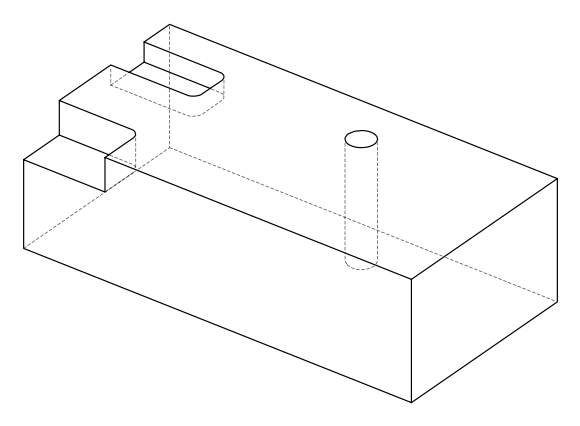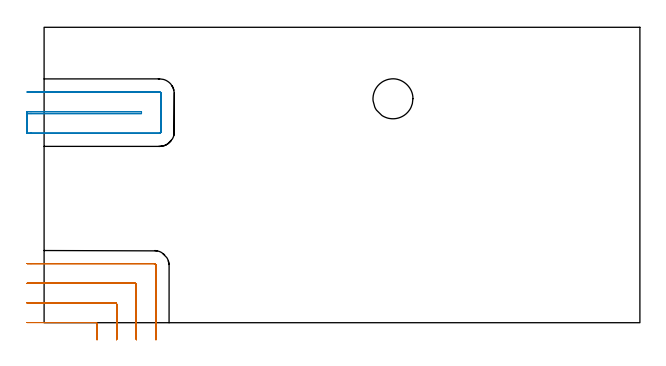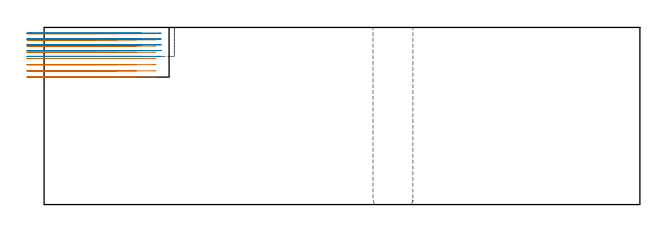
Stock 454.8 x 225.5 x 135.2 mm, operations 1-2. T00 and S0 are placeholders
(PLAN: 3 operations, 1 tool changes, 18.7 min)
(1 MILL_CORNER_NOTCH_RECTANGULAR | CORNER_NOTCH_RECTANGULAR | UGT0201_094 | Follow Part, ap 5, ae 75% | 7.96 min | 198153 mm3)
(2 MILL_SLOT | SLOT_PARTIAL_RECTANGULAR | UGT0201_094 | Follow Part, ap 5, ae 75% | 4.58 min | 111970 mm3)
(3 MILL_THROUGH_HOLE_FROM_SOLID_MATERIAL | STEP1HOLE | NXT0201_007 | Circular | 6.12 min | 98367 mm3)
(TOOL UGT0201_094 | End mill 20 mm | D20 FL38 Z4)
(TOOL NXT0201_007 | ENDMILL 25mm [R216.25-25050GCK54P 1620] | D25 R3 FL54 Z5)
(OP 1 MILL_CORNER_NOTCH_RECTANGULAR)
G17 G21 G94 G90
T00 M6
G54
G17 G0 G90 X40.4 Y-13. S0 M3
G43 Z145.2 H0
Z130.462
G94 G1 Y-10. F250.
Y-0.894 F500.
G3 X39.406 Y0.1 R1.
G1 X-10.
X-13. F250.
G0 Z145.2
X55.4 Y-13.
Z130.462
G1 Y-10.
Y14.105 F500.
G3 X54.405 Y15.1 R1.
G1 X-10.
X-13. F250.
G0 Z145.2
X70.4 Y-13.
Z130.462
G1 Y-10.
Y29.105 F500.
G3 X69.405 Y30.1 R1.
G1 X-10.
X-13. F250.
G0 Z145.2
X85.4 Y-13.
Z130.462
G1 Y-10.
Y43.6 F500.
G3 X83.9 Y45.1 R1.5
G1 X-10.
X-13. F250.
G0 Z145.2
X40.4 Y-13.
Z125.725
G1 Y-10.
Y-0.895 F500.
G3 X39.405 Y0.1 R1.
G1 X-10.
X-13. F250.
G0 Z145.2
X55.4 Y-13.
Z125.725
G1 Y-10.
Y14.105 F500.
G3 X54.405 Y15.1 R1.
G1 X-10.
X-13. F250.
G0 Z145.2
X70.4 Y-13.
Z125.725
G1 Y-10.
Y29.105 F500.
G3 X69.405 Y30.1 R1.
G1 X-10.
X-13. F250.
G0 Z145.2
X85.4 Y-13.
Z125.725
G1 Y-10.
Y43.6 F500.
G3 X83.9 Y45.1 R1.5
G1 X-10.
X-13. F250.
G0 Z145.2
X40.4 Y-13.
Z120.987
G1 Y-10.
Y-0.895 F500.
G3 X39.405 Y0.1 R1.
G1 X-10.
X-13. F250.
G0 Z145.2
X55.4 Y-13.
Z120.987
G1 Y-10.
Y14.105 F500.
G3 X54.405 Y15.1 R1.
G1 X-10.
X-13. F250.
G0 Z145.2
X70.4 Y-13.
Z120.987
G1 Y-10.
Y29.105 F500.
G3 X69.405 Y30.1 R1.
G1 X-10.
X-13. F250.
G0 Z145.2
X85.4 Y-13.
Z120.987
G1 Y-10.
Y43.6 F500.
G3 X83.9 Y45.1 R1.5
G1 X-10.
X-13. F250.
G0 Z145.2
X40.4 Y-13.
Z116.25
G1 Y-10.
Y-0.895 F500.
G3 X39.405 Y0.1 R1.
G1 X-10.
X-13. F250.
G0 Z145.2
X55.4 Y-13.
Z116.25
G1 Y-10.
Y14.105 F500.
G3 X54.405 Y15.1 R1.
G1 X-10.
X-13. F250.
G0 Z145.2
X70.4 Y-13.
Z116.25
G1 Y-10.
Y29.105 F500.
G3 X69.405 Y30.1 R1.
G1 X-10.
X-13. F250.
G0 Z145.2
X85.4 Y-13.
Z116.25
G1 Y-10.
Y43.6 F500.
G3 X83.9 Y45.1 R1.5
G1 X-10.
X-13. F250.
G0 Z145.2
X40.4 Y-13.
Z111.512
G1 Y-10.
Y-0.895 F500.
G3 X39.405 Y0.1 R1.
G1 X-10.
X-13. F250.
G0 Z145.2
X55.4 Y-13.
Z111.512
G1 Y-10.
Y14.105 F500.
G3 X54.405 Y15.1 R1.
G1 X-10.
X-13. F250.
G0 Z145.2
X70.4 Y-13.
Z111.512
G1 Y-10.
Y29.105 F500.
G3 X69.405 Y30.1 R1.
G1 X-10.
X-13. F250.
G0 Z145.2
X85.4 Y-13.
Z111.512
G1 Y-10.
Y43.6 F500.
G3 X83.9 Y45.1 R1.5
G1 X-10.
X-13. F250.
G0 Z145.2
X40.4 Y-13.
Z106.775
G1 Y-10.
Y-0.895 F500.
G3 X39.405 Y0.1 R1.
G1 X-10.
X-13. F250.
G0 Z145.2
X55.4 Y-13.
Z106.775
G1 Y-10.
Y14.105 F500.
G3 X54.405 Y15.1 R1.
G1 X-10.
X-13. F250.
G0 Z145.2
X70.4 Y-13.
Z106.775
G1 Y-10.
Y29.105 F500.
G3 X69.405 Y30.1 R1.
G1 X-10.
X-13. F250.
G0 Z145.2
X85.4 Y-13.
Z106.775
G1 Y-10.
Y43.6 F500.
G3 X83.9 Y45.1 R1.5
G1 X-10.
X-13. F250.
G0 Z145.2
X40.4 Y-13.
Z102.037
G1 Y-10.
Y-0.895 F500.
G3 X39.405 Y0.1 R1.
G1 X-10.
X-13. F250.
G0 Z145.2
X55.4 Y-13.
Z102.037
G1 Y-10.
Y14.105 F500.
G3 X54.405 Y15.1 R1.
G1 X-10.
X-13. F250.
G0 Z145.2
X70.4 Y-13.
Z102.037
G1 Y-10.
Y29.105 F500.
G3 X69.405 Y30.1 R1.
G1 X-10.
X-13. F250.
G0 Z145.2
X85.4 Y-13.
Z102.037
G1 Y-10.
Y43.6 F500.
G3 X83.9 Y45.1 R1.5
G1 X-10.
X-13. F250.
G0 Z145.2
X40.4 Y-13.
Z97.3
G1 Y-10.
Y-0.895 F500.
G3 X39.405 Y0.1 R1.
G1 X-10.
X-13. F250.
G0 Z145.2
X55.4 Y-13.
Z97.3
G1 Y-10.
Y14.105 F500.
G3 X54.405 Y15.1 R1.
G1 X-10.
X-13. F250.
G0 Z145.2
X70.4 Y-13.
Z97.3
G1 Y-10.
Y29.105 F500.
G3 X69.405 Y30.1 R1.
G1 X-10.
X-13. F250.
G0 Z145.2
X85.4 Y-13.
Z97.3
G1 Y-10.
Y43.6 F500.
G3 X83.9 Y45.1 R1.5
G1 X-10.
X-13. F250.
G0 Z145.2
M5
M2
(OP 2 MILL_SLOT)
G17 G21 G94 G90
T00 M6
G54
G17 G0 G90 X-13. Y159.6 S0 M3
G43 Z145.2 H0
Z130.78
G94 G1 X-10. F250.
X74.4 F500.
Y161.1
X-10.
X-13. F250.
Y144.6
X-10.
X88.1 F500.
G3 X89.4 Y145.9 R1.3
G1 Y174.8
G3 X88.1 Y176.1 R1.3
G1 X-10.
X-13. F250.
G0 Y159.6 Z126.36
G1 X-10.
X74.4 F500.
Y161.1
X-10.
X-13. F250.
Y144.6
X-10.
X88.1 F500.
G3 X89.4 Y145.9 R1.3
G1 Y174.8
G3 X88.1 Y176.1 R1.3
G1 X-10.
X-13. F250.
G0 Y159.6 Z121.94
G1 X-10.
X74.4 F500.
Y161.1
X-10.
X-13. F250.
Y144.6
X-10.
X88.1 F500.
G3 X89.4 Y145.9 R1.3
G1 Y174.8
G3 X88.1 Y176.1 R1.3
G1 X-10.
X-13. F250.
G0 Y159.6 Z117.52
G1 X-10.
X74.4 F500.
Y161.1
X-10.
X-13. F250.
Y144.6
X-10.
X88.1 F500.
G3 X89.4 Y145.9 R1.3
G1 Y174.8
G3 X88.1 Y176.1 R1.3
G1 X-10.
X-13. F250.
G0 Y159.6 Z113.1
G1 X-10.
X74.4 F500.
Y161.1
X-10.
X-13. F250.
Y144.6
X-10.
X88.1 F500.
G3 X89.4 Y145.9 R1.3
G1 Y174.8
G3 X88.1 Y176.1 R1.3
G1 X-10.
X-13. F250.
G0 Z145.2
M5
M2
